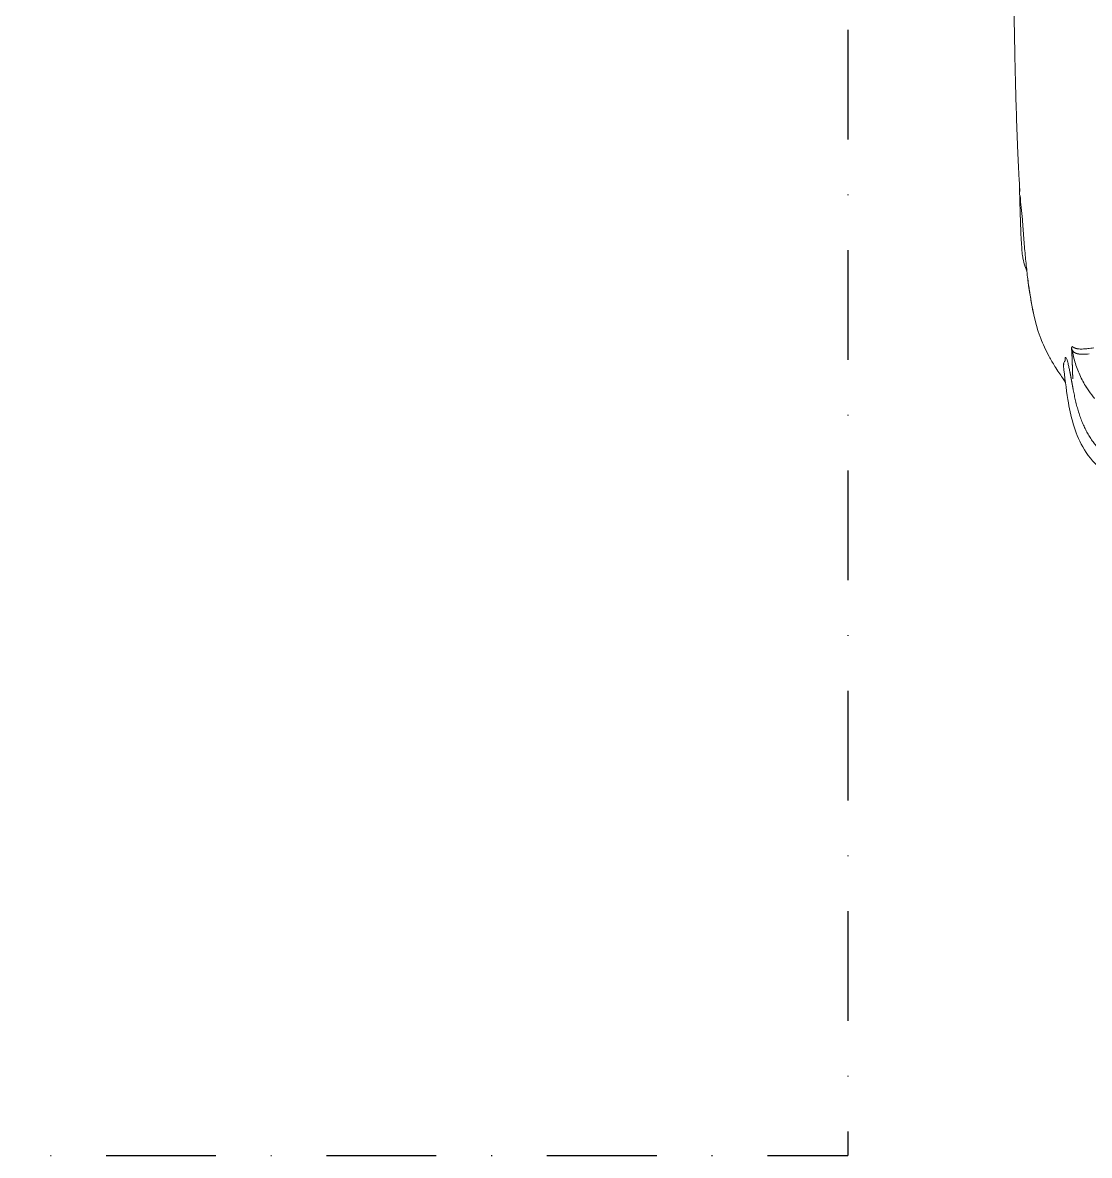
# Model space of a CAD drawing. Extents: x -3709 to 34975, y -230 to 8245.
# Drawn here: x 18063.7 to 18187.2, y 430.7 to 561.8 of the extents above; entities that cross this region are included whole.
import ezdxf

# ---------------------------------------------------------------- set-up
doc = ezdxf.new("R2010")
doc.units = 0
doc.linetypes.add('DASHDOT', pattern=[25.4, 12.7, -6.35, 0, -6.35])
doc.layers.get('0').update_dxf_attribs({"color": 9, "lineweight": 9})
doc.layers.add('04', color=9, linetype='Continuous', lineweight=9)
doc.layers.add('E-KABLO', color=7, linetype='Continuous', lineweight=30)

# ---------------------------------------------------------------- blocks, each defined once
blk = doc.blocks.new('p-araba-polo')
at = {"extrusion": (0, 0, -1)}
for p, q in [((3.4804, 0.8048), (3.4804, 0.8048)), ((3.6419, 0.7275), (3.6419, 0.7275))]:
    blk.add_line(p, q, dxfattribs=at)
at = {"flags": 128}
for points in [[(3.6558, 0.7538), (3.6563, 0.7542), (3.6566, 0.7545), (3.6574, 0.7549)], [(3.6574, 0.7549), (3.6583, 0.7553), (3.6593, 0.7556), (3.6605, 0.7556)]]:
    blk.add_lwpolyline(points, dxfattribs=at)
for points, degree, knots in [([(3.46, 0.8061), (3.4566, 0.8063), (3.4499, 0.8067), (3.4362, 0.8075), (3.4129, 0.8086), (3.3796, 0.8099), (3.339, 0.8111), (3.2984, 0.812), (3.2603, 0.8127), (3.226, 0.8131), (3.193, 0.8134), (3.1656, 0.8135), (3.1487, 0.8134), (3.1435, 0.8134)], 3, [0, 0, 0, 0, 0.03531, 0.070597, 0.141114, 0.269195, 0.390859, 0.518959, 0.640794, 0.737038, 0.833171, 0.948447, 1, 1, 1, 1]), ([(3.4534, 0.8065), (3.4733, 0.8062), (3.5024, 0.8054), (3.5233, 0.8042), (3.533, 0.8033), (3.5394, 0.8022), (3.5462, 0.8005), (3.5507, 0.7987), (3.5521, 0.7981)], 3, [0, 0, 0, 0, 0.418831, 0.714948, 0.835581, 0.907738, 0.972168, 1, 1, 1, 1]), ([(3.4649, 0.8058), (3.4648, 0.8058), (3.4647, 0.8058), (3.4648, 0.8058), (3.4649, 0.8058)], 3, [0, 0, 0, 0, 0.506131, 1, 1, 1, 1]), ([(3.4649, 0.8058), (3.4695, 0.8055), (3.4787, 0.8047), (3.4878, 0.8037), (3.4924, 0.8031)], 3, [0, 0, 0, 0, 0.500005, 1, 1, 1, 1]), ([(3.4924, 0.8031), (3.496, 0.8029), (3.5031, 0.8024), (3.5136, 0.8016), (3.5237, 0.8008), (3.5336, 0.8), (3.5432, 0.799), (3.5524, 0.798), (3.5613, 0.797), (3.5699, 0.7958), (3.5781, 0.7946), (3.5859, 0.7933), (3.5934, 0.7919), (3.5988, 0.7908), (3.6016, 0.7902), (3.6022, 0.7901)], 3, [0, 0, 0, 0, 0.08164, 0.163278, 0.244914, 0.326547, 0.408179, 0.489811, 0.571441, 0.653071, 0.734702, 0.816332, 0.897962, 0.979592, 1, 1, 1, 1]), ([(3.5624, 0.7968), (3.5668, 0.7963), (3.5918, 0.7928), (3.6137, 0.7881), (3.6286, 0.7825), (3.63, 0.7819)], 3, [0, 0, 0, 0, 0.15043, 0.932957, 1, 1, 1, 1]), ([(3.63, 0.782), (3.6367, 0.7793), (3.6464, 0.775), (3.6606, 0.7668), (3.6723, 0.7592), (3.6777, 0.7555), (3.6807, 0.7535), (3.6809, 0.7534)], 3, [0, 0, 0, 0, 0.436591, 0.634385, 0.751254, 0.983784, 1, 1, 1, 1]), ([(3.6684, 0.7483), (3.6668, 0.7486), (3.6637, 0.7493), (3.6595, 0.7502), (3.6562, 0.7511), (3.6538, 0.752), (3.6529, 0.7524), (3.6525, 0.7527)], 3, [0, 0, 0, 0, 0.243786, 0.487231, 0.658342, 0.829202, 1, 1, 1, 1]), ([(3.6621, 0.7555), (3.6621, 0.7555), (3.6621, 0.7555), (3.6621, 0.7555), (3.6621, 0.7555), (3.6621, 0.7555), (3.6621, 0.7555), (3.6621, 0.7555), (3.6621, 0.7555), (3.6621, 0.7555), (3.6621, 0.7555)], 5, [0, 0, 0, 0, 0, 0, 1, 1, 1, 1, 1, 1, 1, 1, 1, 1, 1]), ([(3.7009, 0.7505), (3.7197, 0.7475), (3.7493, 0.7404), (3.773, 0.7216), (3.7799, 0.7136)], 3, [0, 0, 0, 0, 0.646551, 1, 1, 1, 1]), ([(3.642, 0.7397), (3.6418, 0.7402), (3.6416, 0.7414), (3.6411, 0.7429), (3.6404, 0.7444), (3.6396, 0.7453), (3.6392, 0.7457)], 3, [0, 0, 0, 0, 0.221287, 0.461031, 0.720285, 1, 1, 1, 1]), ([(3.6419, 0.7275), (3.642, 0.7284), (3.6422, 0.7303), (3.6423, 0.7328), (3.6424, 0.7353), (3.6423, 0.7376), (3.6421, 0.739), (3.642, 0.7397)], 3, [0, 0, 0, 0, 0.160277, 0.337825, 0.535128, 0.754926, 1, 1, 1, 1]), ([(3.6423, 0.746), (3.6423, 0.746), (3.6424, 0.7459), (3.6429, 0.7458), (3.6431, 0.7458)], 3, [0, 0, 0, 0, 0.500528, 1, 1, 1, 1]), ([(3.6431, 0.7458), (3.6458, 0.7452), (3.6511, 0.7441), (3.659, 0.742), (3.6667, 0.7393), (3.6742, 0.7361), (3.6815, 0.7323), (3.6868, 0.729), (3.6897, 0.727), (3.6903, 0.7266)], 3, [0, 0, 0, 0, 0.158644, 0.317513, 0.476648, 0.636014, 0.795575, 0.955312, 1, 1, 1, 1]), ([(3.6446, 0.7452), (3.6444, 0.7453), (3.6442, 0.7453), (3.6442, 0.7453), (3.6442, 0.7453)], 3, [0, 0, 0, 0, 0.4918, 1, 1, 1, 1]), ([(3.6442, 0.7453), (3.6444, 0.7451), (3.6449, 0.7448), (3.6452, 0.7444), (3.6454, 0.7442)], 3, [0, 0, 0, 0, 0.499449, 1, 1, 1, 1]), ([(3.6454, 0.7442), (3.6457, 0.7438), (3.6464, 0.743), (3.6472, 0.7415), (3.6477, 0.7399), (3.648, 0.7386), (3.6481, 0.7379)], 3, [0, 0, 0, 0, 0.25, 0.5, 0.75, 1, 1, 1, 1]), ([(3.6481, 0.7379), (3.6483, 0.7365), (3.6487, 0.7335), (3.6482, 0.7285), (3.648, 0.7261)], 3, [0, 0, 0, 0, 0.499729, 1, 1, 1, 1]), ([(3.6589, 0.7419), (3.6589, 0.7419), (3.6589, 0.7419), (3.6589, 0.7419), (3.6589, 0.7419), (3.6589, 0.7419), (3.6589, 0.7419)], 3, [0, 0, 0, 0, 1, 1, 1, 1.000001, 1.000001, 1.000001, 1.000001]), ([(3.6634, 0.7404), (3.6634, 0.7404), (3.6634, 0.7404), (3.6634, 0.7404), (3.6634, 0.7404), (3.6634, 0.7404), (3.6634, 0.7404), (3.6634, 0.7404), (3.6634, 0.7404), (3.6634, 0.7404), (3.6634, 0.7404), (3.6634, 0.7404), (3.6634, 0.7404), (3.6634, 0.7404), (3.6634, 0.7404)], 7, [0, 0, 0, 0, 0, 0, 0, 0, 1, 1, 1, 1, 1, 1, 1, 1.000001, 1.000001, 1.000001, 1.000001, 1.000001, 1.000001, 1.000001, 1.000001]), ([(3.7276, 0.7337), (3.7256, 0.7345), (3.7215, 0.7361), (3.7152, 0.7382), (3.7088, 0.7401), (3.7024, 0.7417), (3.6959, 0.7431), (3.6916, 0.744), (3.6894, 0.7444)], 3, [0, 0, 0, 0, 0.166659, 0.333321, 0.499987, 0.666656, 0.833327, 1, 1, 1, 1]), ([(3.6409, 0.7204), (3.6411, 0.7217), (3.6415, 0.7242), (3.6417, 0.7264), (3.6419, 0.7275)], 3, [0, 0, 0, 0, 0.500012, 1, 1, 1, 1]), ([(3.6797, 0.7331), (3.6797, 0.7331), (3.6797, 0.7331), (3.6797, 0.7331), (3.6797, 0.7331), (3.6797, 0.7331), (3.6797, 0.7331), (3.6797, 0.7331), (3.6797, 0.7331), (3.6797, 0.7331), (3.6797, 0.7331), (3.6797, 0.7331), (3.6797, 0.7331)], 6, [0, 0, 0, 0, 0, 0, 0, 1, 1, 1, 1, 1, 1, 1, 1, 1, 1, 1, 1, 1]), ([(3.6797, 0.7331), (3.6797, 0.7331), (3.6797, 0.7331), (3.6797, 0.7331), (3.6797, 0.7331), (3.6797, 0.7331), (3.6797, 0.7331), (3.6797, 0.7331), (3.6797, 0.7331), (3.6797, 0.7331), (3.6797, 0.7331), (3.6797, 0.7331), (3.6797, 0.7331)], 6, [0, 0, 0, 0, 0, 0, 0, 1, 1, 1, 1, 1, 1, 1, 1, 1, 1, 1, 1, 1]), ([(3.6848, 0.7302), (3.6849, 0.7301), (3.6905, 0.7267), (3.695, 0.7233), (3.6988, 0.7202), (3.6995, 0.7196)], 3, [0, 0, 0, 0, 0.284317, 0.878632, 1, 1, 1, 1]), ([(3.7621, 0.7107), (3.7607, 0.7121), (3.7579, 0.7149), (3.7533, 0.7188), (3.7485, 0.7224), (3.7436, 0.7257), (3.7384, 0.7286), (3.7331, 0.7313), (3.7294, 0.7329), (3.7276, 0.7337)], 3, [0, 0, 0, 0, 0.142965, 0.285982, 0.428979, 0.571915, 0.714754, 0.857457, 1, 1, 1, 1]), ([(3.7312, 0.7322), (3.7312, 0.7322), (3.7312, 0.7322), (3.7312, 0.7322), (3.7312, 0.7322), (3.7312, 0.7322), (3.7312, 0.7322), (3.7312, 0.7322), (3.7312, 0.7322)], 3, [0, 0, 0, 0, 0.25, 0.5, 1, 1, 1, 1, 1, 1, 1])]:
    blk.add_open_spline(points, degree=degree, knots=knots)
for points, degree in [([(3.4597, 0.8061), (3.4598, 0.8061), (3.4598, 0.8061), (3.4599, 0.8061), (3.4599, 0.8061), (3.46, 0.8061), (3.46, 0.8061)], 6), ([(3.4645, 0.8058), (3.4646, 0.8058), (3.4647, 0.8058), (3.4648, 0.8058), (3.4649, 0.8058)], 4), ([(3.4646, 0.8058), (3.4646, 0.8058), (3.4647, 0.8058), (3.4648, 0.8058), (3.4649, 0.8058)], 4), ([(3.4646, 0.8058), (3.4646, 0.8058), (3.4647, 0.8058), (3.4648, 0.8058), (3.4648, 0.8058), (3.4649, 0.8058), (3.4649, 0.8058)], 6), ([(3.4646, 0.8058), (3.4646, 0.8058), (3.4646, 0.8058), (3.4646, 0.8058)], 3), ([(3.4646, 0.8058), (3.4646, 0.8058), (3.4647, 0.8058), (3.4647, 0.8058), (3.4648, 0.8058), (3.4649, 0.8058), (3.4649, 0.8058)], 6), ([(3.4649, 0.8058), (3.4648, 0.8058), (3.4648, 0.8058), (3.4647, 0.8058), (3.4647, 0.8058), (3.4648, 0.8058), (3.4649, 0.8058)], 6), ([(3.6525, 0.7527), (3.6519, 0.7531), (3.6517, 0.7534), (3.652, 0.7536), (3.6524, 0.7538), (3.653, 0.7538), (3.6537, 0.7539), (3.6543, 0.7539)], 7), ([(3.6543, 0.7539), (3.6546, 0.7539), (3.6548, 0.7539), (3.655, 0.7539), (3.6553, 0.7539), (3.6555, 0.7539), (3.6557, 0.7539), (3.656, 0.7539)], 7), ([(3.6543, 0.7539), (3.6549, 0.7539), (3.6554, 0.7539), (3.656, 0.7539)], 3), ([(3.6613, 0.7556), (3.661, 0.7556), (3.6607, 0.7557), (3.6604, 0.7557), (3.66, 0.7556), (3.6597, 0.7556)], 5), ([(3.6598, 0.755), (3.6598, 0.7551), (3.6599, 0.7551), (3.6599, 0.7552), (3.66, 0.7552), (3.6601, 0.7553)], 5), ([(3.6606, 0.7556), (3.6608, 0.7556), (3.6612, 0.7556), (3.6617, 0.7556)], 3), ([(3.6613, 0.7556), (3.6615, 0.7556), (3.6616, 0.7556), (3.6618, 0.7556), (3.6619, 0.7556), (3.6621, 0.7555)], 5), ([(3.6621, 0.7555), (3.6618, 0.7556), (3.6616, 0.7556), (3.6613, 0.7556)], 3), ([(3.6616, 0.7556), (3.6747, 0.7543), (3.6879, 0.7526), (3.7009, 0.7505)], 3), ([(3.662, 0.7555), (3.662, 0.7555), (3.662, 0.7555), (3.662, 0.7555), (3.662, 0.7555), (3.6621, 0.7555)], 5), ([(3.6622, 0.7555), (3.6621, 0.7555), (3.6621, 0.7555), (3.6621, 0.7555), (3.6621, 0.7555), (3.6621, 0.7555)], 5), ([(3.6621, 0.7555), (3.6621, 0.7555), (3.6621, 0.7555), (3.6622, 0.7555)], 3), ([(3.6621, 0.7555), (3.6621, 0.7555), (3.6621, 0.7555), (3.6621, 0.7555)], 3), ([(3.6684, 0.7483), (3.6684, 0.7483), (3.6684, 0.7483), (3.6684, 0.7483), (3.6684, 0.7483), (3.6684, 0.7483), (3.6684, 0.7483)], 6), ([(3.6684, 0.7483), (3.6754, 0.7469), (3.6824, 0.7458), (3.6894, 0.7444)], 3), ([(3.6894, 0.7444), (3.6864, 0.745), (3.6834, 0.7455), (3.6803, 0.7461), (3.6774, 0.7466), (3.6744, 0.7472), (3.6714, 0.7477), (3.6684, 0.7483)], 7), ([(3.6392, 0.7457), (3.6404, 0.7445), (3.6411, 0.7432), (3.6416, 0.7416), (3.642, 0.7397)], 4), ([(3.6417, 0.7463), (3.6412, 0.7464), (3.6407, 0.7463), (3.6403, 0.746), (3.64, 0.7457)], 4), ([(3.6417, 0.7463), (3.6412, 0.7464), (3.6407, 0.7463), (3.6403, 0.746), (3.64, 0.7457)], 4), ([(3.6423, 0.746), (3.6422, 0.746), (3.6421, 0.7461), (3.642, 0.7461), (3.6419, 0.7462), (3.6417, 0.7463)], 5), ([(3.6417, 0.7463), (3.6478, 0.746), (3.6532, 0.7455), (3.6589, 0.7454), (3.665, 0.7455), (3.6714, 0.7451), (3.6769, 0.7448)], 6), ([(3.6769, 0.7448), (3.6714, 0.7451), (3.665, 0.7455), (3.6589, 0.7454), (3.6532, 0.7455), (3.6478, 0.746), (3.6417, 0.7463)], 6), ([(3.6417, 0.7463), (3.6419, 0.7462), (3.6421, 0.7461), (3.6423, 0.746)], 3), ([(3.6441, 0.7453), (3.6442, 0.7453), (3.6443, 0.7453), (3.6443, 0.7453), (3.6444, 0.7453), (3.6445, 0.7453), (3.6446, 0.7452)], 6), ([(3.6446, 0.7452), (3.6445, 0.7453), (3.6444, 0.7453), (3.6444, 0.7453), (3.6443, 0.7453), (3.6442, 0.7453), (3.6441, 0.7453)], 6), ([(3.6446, 0.7452), (3.6444, 0.7453), (3.6443, 0.7453), (3.6442, 0.7453), (3.6442, 0.7453), (3.6442, 0.7453), (3.6442, 0.7453)], 6), ([(3.6442, 0.7453), (3.6445, 0.7451), (3.6448, 0.7449), (3.645, 0.7447), (3.6452, 0.7445), (3.6454, 0.7442)], 5), ([(3.6454, 0.7442), (3.6465, 0.743), (3.6473, 0.7416), (3.6478, 0.74), (3.6481, 0.7379)], 4), ([(3.6894, 0.7444), (3.6894, 0.7444), (3.6894, 0.7444), (3.6894, 0.7444), (3.6894, 0.7444), (3.6894, 0.7444), (3.6894, 0.7444)], 6), ([(3.6894, 0.7444), (3.6894, 0.7444), (3.6894, 0.7444), (3.6894, 0.7444), (3.6894, 0.7444), (3.6894, 0.7444), (3.6894, 0.7444)], 6), ([(3.681, 0.7324), (3.6807, 0.7326), (3.6804, 0.7328), (3.6801, 0.7329), (3.6797, 0.7331)], 4), ([(3.6871, 0.7287), (3.6865, 0.7291), (3.6859, 0.7295), (3.6853, 0.7299)], 3)]:
    blk.add_open_spline(points, degree=degree)

msp = doc.modelspace()

# ---------------------------------------------------------------- linework, layer by layer
at = {"layer": 'E-KABLO', "color": 6, "linetype": 'DASHDOT'}
for p in [(18159.23, 866.98), (17665.4, 430.71)]:
    msp.add_line(p, (18159.23, 430.71), dxfattribs=at)

# ---------------------------------------------------------------- block references
at = {"layer": '04', "xscale": -100, "yscale": 100, "zscale": 100, "rotation": 90}
msp.add_blockref('p-araba-polo', (18259.73, 888.27), dxfattribs=at)

doc.saveas('drawing.dxf')
